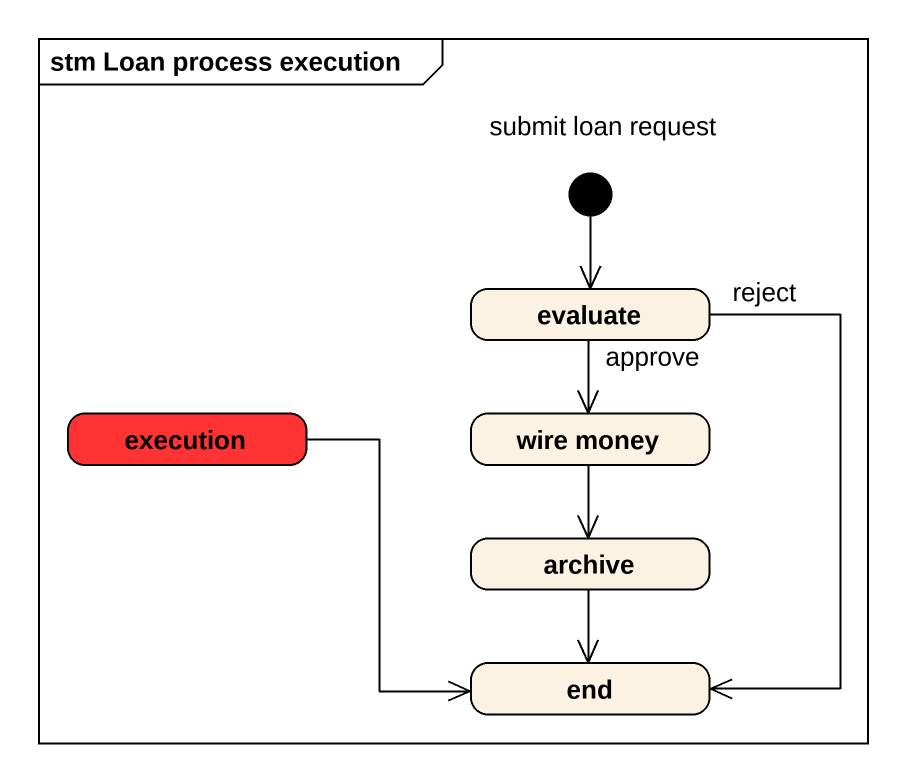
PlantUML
@startuml
mainframe stm Loan process execution
hide empty description
state "submit loan request" as submit_loan_request <<start>>
state evaluate
state execution #FF3333
state "wire money" as wire_money
state archive
state "end" as end_
submit_loan_request --> evaluate
evaluate --> wire_money : approve
evaluate --> end_ : reject
execution --> end_
wire_money --> archive
archive --> end_
@enduml
